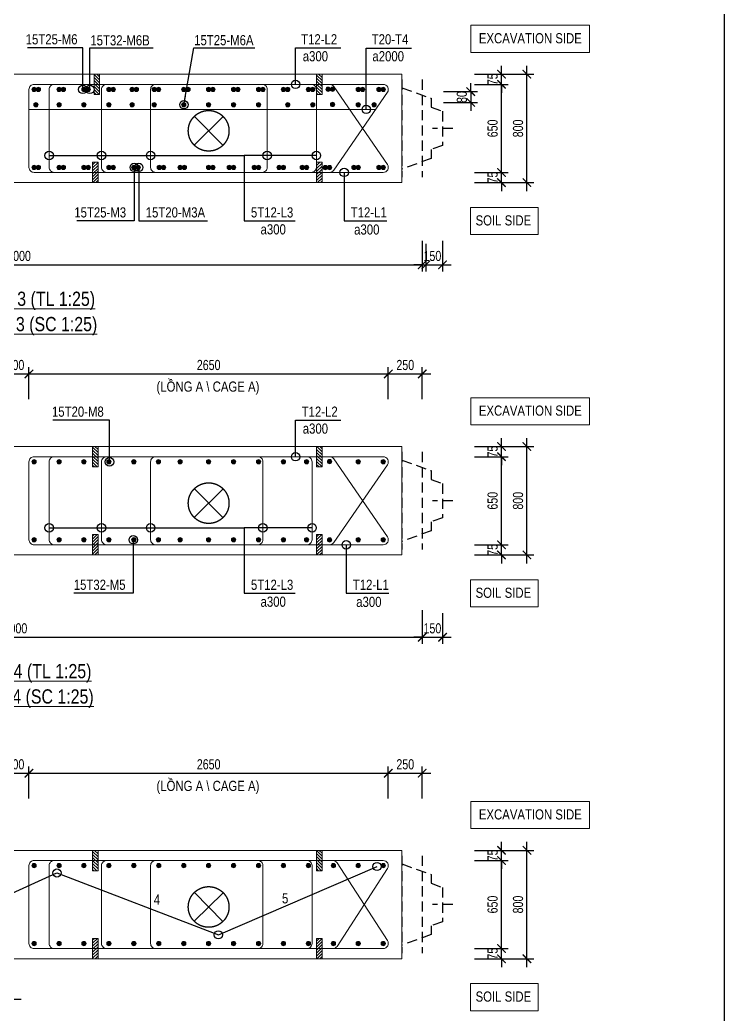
# Model space of a CAD drawing. Header units: millimetres. Extents: x 2746337 to 7547699, y -363432 to 15720.
# Drawn here: x 2819082 to 2839854, y -51206 to -21828 of the extents above; entities that cross this region are included whole.
import ezdxf
from ezdxf.enums import TextEntityAlignment as Align

# ---------------------------------------------------------------- set-up
doc = ezdxf.new("R2010")
doc.units = ezdxf.units.MM
doc.header["$LTSCALE"] = 1200
doc.header["$PDMODE"] = 3
doc.linetypes.add('CENTER', pattern=[2, 1.25, -0.25, 0.25, -0.25])
doc.linetypes.add('HIDDEN', pattern=[0.375, 0.25, -0.125])
for name, color, linetype, lineweight in [('5', 5, 'Continuous', 13), ('BOUND', 3, 'Continuous', 20), ('CWS', 8, 'HIDDEN', 9), ('ENOTE', 2, 'Continuous', 15), ('GRID', 74, 'CENTER', 15), ('K-THUOC', 1, 'Continuous', 18), ('LEADER', 8, 'Continuous', 9), ('MCT', 6, 'Continuous', 20), ('PIPE60', 1, 'Continuous', 25), ('TEXTEN', 3, 'Continuous', 13), ('TEXTMA', 2, 'Continuous', 13), ('TEXTVN', 2, 'Continuous', 20), ('TIE', 4, 'Continuous', 13)]:
    doc.layers.add(name, color=color, linetype=linetype, lineweight=lineweight)
for name, color, linetype in [('CDC.04.HIDDEN', 8, 'HIDDEN'), ('MCSA', 5, 'HIDDEN'), ('MIE', 5, 'HIDDEN')]:
    doc.layers.add(name, color=color, linetype=linetype)
doc.styles.add('DB_Arial', font='arial.ttf', dxfattribs={"width": 0.8})
doc.styles.add('SMTEXT', font='arial.ttf', dxfattribs={"width": 0.75})
doc.dimstyles.new('BSV25', dxfattribs={"dimtxt": 300, "dimasz": 250, "dimexe": 200, "dimexo": 0, "dimgap": 108, "dimtad": 1, "dimdec": 0, "dimlfac": 0.25, "dimdsep": 46, "dimtxsty": 'SMTEXT', "dimblk": 'ARCHTICK', "dimcen": 100, "dimdle": 250, "dimclrd": 256, "dimclre": 256, "dimclrt": 2, "dimadec": 0, "dimazin": 0, "dimtfac": 1, "dimtdec": 0, "dimtix": 1, "dimtmove": 2, "dimatfit": 3, "dimfxl": 800, "dimfxlon": 1, "dimtolj": 1, "dimtzin": 0, "dimarcsym": 0})

# ---------------------------------------------------------------- blocks, each defined once
blk = doc.blocks.new('_ArchTick')
at = {"color": 0, "linetype": 'ByBlock', "const_width": 0.15}
blk.add_lwpolyline([(-0.5, -0.5), (0.5, 0.5)], dxfattribs=at)
blk = doc.blocks.new('mct1')
at = {"lineweight": 9}
h = blk.add_hatch(color=256, dxfattribs=at)
h.dxf.hatch_style = 1
h.paths.add_polyline_path([(-16, 0, 1), (16, 0, 1)])
blk.add_circle((0, 0), 16, dxfattribs=at)
blk = doc.blocks.new('cws800')
at = {"layer": 'CDC.04.HIDDEN'}
for p, q in [((-600, 1440), (-600, -1440)), ((0, 1440), (0, -1440))]:
    blk.add_line(p, q, dxfattribs=at)
for points in [[(0, 1200), (-860, 888), (-860, 627), (-1200, 507), (-1200, -507), (-860, -627), (-860, -888), (0, -1200)], [(-1500, 0), (-900, 0)]]:
    blk.add_lwpolyline(points, dxfattribs=at)
blk = doc.blocks.new('*D199')
at = {"layer": 'Defpoints', "color": 0, "transparency": 16777216}
for p in [(2832749, -34422), (2834038, -34422), (2832749, -37622)]:
    blk.add_point(p, dxfattribs=at)
at = {"layer": 'K-THUOC', "lineweight": -2, "transparency": 16777216}
for p, q in [((2834038, -37872), (2834038, -34172)), ((2833238, -34422), (2834238, -34422)), ((2833238, -37622), (2834238, -37622))]:
    blk.add_line(p, q, dxfattribs=at)
at = {"layer": 'K-THUOC', "lineweight": -2, "transparency": 16777216, "xscale": 250, "yscale": 250, "zscale": 250}
for p, rotation in [((2834038, -34422), 90), ((2834038, -37622), 270)]:
    blk.add_blockref('_ArchTick', p, dxfattribs=dict(at, rotation=rotation))
at = {"layer": 'K-THUOC', "color": 2, "transparency": 16777216, "insert": (2833777, -36022), "char_height": 300, "attachment_point": 5, "rotation": 90, "style": 'SMTEXT'}
blk.add_mtext('\\A1;800', dxfattribs=at)
blk = doc.blocks.new('*D200')
at = {"layer": 'Defpoints', "color": 0, "transparency": 16777216}
for p in [(2832749, -37322), (2833288, -37322), (2832391, -37622)]:
    blk.add_point(p, dxfattribs=at)
at = {"layer": 'K-THUOC', "lineweight": -2, "transparency": 16777216}
for p, q in [((2833288, -37322), (2833288, -37072)), ((2832749, -37322), (2833488, -37322)), ((2833288, -37622), (2833288, -37322)), ((2832488, -37622), (2833488, -37622)), ((2833288, -37622), (2833288, -37872))]:
    blk.add_line(p, q, dxfattribs=at)
at = {"layer": 'K-THUOC', "lineweight": -2, "transparency": 16777216, "xscale": 250, "yscale": 250, "zscale": 250}
for p, rotation in [((2833288, -37322), 270), ((2833288, -37622), 90)]:
    blk.add_blockref('_ArchTick', p, dxfattribs=dict(at, rotation=rotation))
at = {"layer": 'K-THUOC', "color": 2, "transparency": 16777216, "insert": (2833027, -37472), "char_height": 300, "attachment_point": 5, "rotation": 90, "style": 'SMTEXT'}
blk.add_mtext('\\A1;75', dxfattribs=at)
blk = doc.blocks.new('*D201')
at = {"layer": 'Defpoints', "color": 0, "transparency": 16777216}
for p in [(2832391, -34722), (2833288, -34722), (2832391, -37322)]:
    blk.add_point(p, dxfattribs=at)
at = {"layer": 'K-THUOC', "lineweight": -2, "transparency": 16777216}
for p, q in [((2833288, -37572), (2833288, -34472)), ((2832488, -34722), (2833488, -34722)), ((2832488, -37322), (2833488, -37322))]:
    blk.add_line(p, q, dxfattribs=at)
at = {"layer": 'K-THUOC', "lineweight": -2, "transparency": 16777216, "xscale": 250, "yscale": 250, "zscale": 250}
for p, rotation in [((2833288, -34722), 90), ((2833288, -37322), 270)]:
    blk.add_blockref('_ArchTick', p, dxfattribs=dict(at, rotation=rotation))
at = {"layer": 'K-THUOC', "color": 2, "transparency": 16777216, "insert": (2833027, -36022), "char_height": 300, "attachment_point": 5, "rotation": 90, "style": 'SMTEXT'}
blk.add_mtext('\\A1;650', dxfattribs=at)
blk = doc.blocks.new('*D202')
at = {"layer": 'Defpoints', "color": 0, "transparency": 16777216}
for p in [(2832391, -34422), (2833288, -34422), (2832391, -34722)]:
    blk.add_point(p, dxfattribs=at)
at = {"layer": 'K-THUOC', "lineweight": -2, "transparency": 16777216}
for p, q in [((2833288, -34422), (2833288, -34172)), ((2832488, -34422), (2833488, -34422)), ((2833288, -34722), (2833288, -34422)), ((2832488, -34722), (2833488, -34722)), ((2833288, -34722), (2833288, -34972))]:
    blk.add_line(p, q, dxfattribs=at)
at = {"layer": 'K-THUOC', "lineweight": -2, "transparency": 16777216, "xscale": 250, "yscale": 250, "zscale": 250}
for p, rotation in [((2833288, -34422), 270), ((2833288, -34722), 90)]:
    blk.add_blockref('_ArchTick', p, dxfattribs=dict(at, rotation=rotation))
at = {"layer": 'K-THUOC', "color": 2, "transparency": 16777216, "insert": (2833027, -34572), "char_height": 300, "attachment_point": 5, "rotation": 90, "style": 'SMTEXT'}
blk.add_mtext('\\A1;75', dxfattribs=at)
blk = doc.blocks.new('*D203')
at = {"layer": 'Defpoints', "color": 0, "transparency": 16777216}
for p in [(2832749, -23431), (2834038, -23431), (2832749, -26631)]:
    blk.add_point(p, dxfattribs=at)
at = {"layer": 'K-THUOC', "lineweight": -2, "transparency": 16777216}
for p, q in [((2834038, -26881), (2834038, -23181)), ((2833238, -23431), (2834238, -23431)), ((2833238, -26631), (2834238, -26631))]:
    blk.add_line(p, q, dxfattribs=at)
at = {"layer": 'K-THUOC', "lineweight": -2, "transparency": 16777216, "xscale": 250, "yscale": 250, "zscale": 250}
for p, rotation in [((2834038, -23431), 90), ((2834038, -26631), 270)]:
    blk.add_blockref('_ArchTick', p, dxfattribs=dict(at, rotation=rotation))
at = {"layer": 'K-THUOC', "color": 2, "transparency": 16777216, "insert": (2833777, -25031), "char_height": 300, "attachment_point": 5, "rotation": 90, "style": 'SMTEXT'}
blk.add_mtext('\\A1;800', dxfattribs=at)
blk = doc.blocks.new('*D204')
at = {"layer": 'Defpoints', "color": 0, "transparency": 16777216}
for p in [(2832749, -26331), (2833288, -26331), (2832391, -26631)]:
    blk.add_point(p, dxfattribs=at)
at = {"layer": 'K-THUOC', "lineweight": -2, "transparency": 16777216}
for p, q in [((2833288, -26331), (2833288, -26081)), ((2832749, -26331), (2833488, -26331)), ((2833288, -26631), (2833288, -26331)), ((2832488, -26631), (2833488, -26631)), ((2833288, -26631), (2833288, -26881))]:
    blk.add_line(p, q, dxfattribs=at)
at = {"layer": 'K-THUOC', "lineweight": -2, "transparency": 16777216, "xscale": 250, "yscale": 250, "zscale": 250}
for p, rotation in [((2833288, -26331), 270), ((2833288, -26631), 90)]:
    blk.add_blockref('_ArchTick', p, dxfattribs=dict(at, rotation=rotation))
at = {"layer": 'K-THUOC', "color": 2, "transparency": 16777216, "insert": (2833027, -26481), "char_height": 300, "attachment_point": 5, "rotation": 90, "style": 'SMTEXT'}
blk.add_mtext('\\A1;75', dxfattribs=at)
blk = doc.blocks.new('*D205')
at = {"layer": 'Defpoints', "color": 0, "transparency": 16777216}
for p in [(2832391, -23731), (2833288, -23731), (2832391, -26331)]:
    blk.add_point(p, dxfattribs=at)
at = {"layer": 'K-THUOC', "lineweight": -2, "transparency": 16777216}
for p, q in [((2833288, -26581), (2833288, -23481)), ((2832488, -23731), (2833488, -23731)), ((2832488, -26331), (2833488, -26331))]:
    blk.add_line(p, q, dxfattribs=at)
at = {"layer": 'K-THUOC', "lineweight": -2, "transparency": 16777216, "xscale": 250, "yscale": 250, "zscale": 250}
for p, rotation in [((2833288, -23731), 90), ((2833288, -26331), 270)]:
    blk.add_blockref('_ArchTick', p, dxfattribs=dict(at, rotation=rotation))
at = {"layer": 'K-THUOC', "color": 2, "transparency": 16777216, "insert": (2833027, -25031), "char_height": 300, "attachment_point": 5, "rotation": 90, "style": 'SMTEXT'}
blk.add_mtext('\\A1;650', dxfattribs=at)
blk = doc.blocks.new('*D206')
at = {"layer": 'Defpoints', "color": 0, "transparency": 16777216}
for p in [(2832391, -23431), (2833288, -23431), (2832391, -23731)]:
    blk.add_point(p, dxfattribs=at)
at = {"layer": 'K-THUOC', "lineweight": -2, "transparency": 16777216}
for p, q in [((2833288, -23431), (2833288, -23181)), ((2832488, -23431), (2833488, -23431)), ((2833288, -23731), (2833288, -23431)), ((2832488, -23731), (2833488, -23731)), ((2833288, -23731), (2833288, -23981))]:
    blk.add_line(p, q, dxfattribs=at)
at = {"layer": 'K-THUOC', "lineweight": -2, "transparency": 16777216, "xscale": 250, "yscale": 250, "zscale": 250}
for p, rotation in [((2833288, -23431), 270), ((2833288, -23731), 90)]:
    blk.add_blockref('_ArchTick', p, dxfattribs=dict(at, rotation=rotation))
at = {"layer": 'K-THUOC', "color": 2, "transparency": 16777216, "insert": (2833027, -23581), "char_height": 300, "attachment_point": 5, "rotation": 90, "style": 'SMTEXT'}
blk.add_mtext('\\A1;75', dxfattribs=at)
blk = doc.blocks.new('*D214')
at = {"layer": 'Defpoints', "color": 0, "transparency": 16777216}
for p in [(2819350, -32278), (2818550, -33028), (2819350, -33028)]:
    blk.add_point(p, dxfattribs=at)
at = {"layer": 'K-THUOC', "lineweight": -2, "transparency": 16777216}
for p, q in [((2818300, -32278), (2819600, -32278)), ((2818550, -33028), (2818550, -32078)), ((2819350, -33028), (2819350, -32078))]:
    blk.add_line(p, q, dxfattribs=at)
at = {"layer": 'K-THUOC', "lineweight": -2, "transparency": 16777216, "xscale": 250, "yscale": 250, "zscale": 250, "rotation": 180}
blk.add_blockref('_ArchTick', (2818550, -32278), dxfattribs=at)
at = {"layer": 'K-THUOC', "lineweight": -2, "transparency": 16777216, "xscale": 250, "yscale": 250, "zscale": 250}
blk.add_blockref('_ArchTick', (2819350, -32278), dxfattribs=at)
at = {"layer": 'K-THUOC', "color": 2, "transparency": 16777216, "insert": (2818950, -32017), "char_height": 300, "attachment_point": 5, "style": 'SMTEXT'}
blk.add_mtext('\\A1;200', dxfattribs=at)
blk = doc.blocks.new('*D215')
at = {"layer": 'Defpoints', "color": 0, "transparency": 16777216}
for p in [(2829950, -32278), (2819350, -33028), (2829950, -33028)]:
    blk.add_point(p, dxfattribs=at)
at = {"layer": 'K-THUOC', "lineweight": -2, "transparency": 16777216}
for p, q in [((2819100, -32278), (2830200, -32278)), ((2819350, -33028), (2819350, -32078)), ((2829950, -33028), (2829950, -32078))]:
    blk.add_line(p, q, dxfattribs=at)
at = {"layer": 'K-THUOC', "lineweight": -2, "transparency": 16777216, "xscale": 250, "yscale": 250, "zscale": 250, "rotation": 180}
blk.add_blockref('_ArchTick', (2819350, -32278), dxfattribs=at)
at = {"layer": 'K-THUOC', "lineweight": -2, "transparency": 16777216, "xscale": 250, "yscale": 250, "zscale": 250}
blk.add_blockref('_ArchTick', (2829950, -32278), dxfattribs=at)
at = {"layer": 'K-THUOC', "color": 2, "transparency": 16777216, "insert": (2824650, -32017), "char_height": 300, "attachment_point": 5, "style": 'SMTEXT'}
blk.add_mtext('\\A1;2650', dxfattribs=at)
blk = doc.blocks.new('*D216')
at = {"layer": 'Defpoints', "color": 0, "transparency": 16777216}
for p in [(2830950, -32278), (2829950, -33028), (2830950, -33028)]:
    blk.add_point(p, dxfattribs=at)
at = {"layer": 'K-THUOC', "lineweight": -2, "transparency": 16777216}
for p, q in [((2829700, -32278), (2831200, -32278)), ((2829950, -33028), (2829950, -32078)), ((2830950, -33028), (2830950, -32078))]:
    blk.add_line(p, q, dxfattribs=at)
at = {"layer": 'K-THUOC', "lineweight": -2, "transparency": 16777216, "xscale": 250, "yscale": 250, "zscale": 250, "rotation": 180}
blk.add_blockref('_ArchTick', (2829950, -32278), dxfattribs=at)
at = {"layer": 'K-THUOC', "lineweight": -2, "transparency": 16777216, "xscale": 250, "yscale": 250, "zscale": 250}
blk.add_blockref('_ArchTick', (2830950, -32278), dxfattribs=at)
at = {"layer": 'K-THUOC', "color": 2, "transparency": 16777216, "insert": (2830450, -32017), "char_height": 300, "attachment_point": 5, "style": 'SMTEXT'}
blk.add_mtext('\\A1;250', dxfattribs=at)
blk = doc.blocks.new('*D229')
at = {"layer": 'Defpoints', "color": 0, "transparency": 16777216}
for p in [(2806950, -39048), (2830950, -39048), (2830950, -40051)]:
    blk.add_point(p, dxfattribs=at)
at = {"layer": 'K-THUOC', "lineweight": -2, "transparency": 16777216}
for p, q in [((2806950, -39251), (2806950, -40251)), ((2830950, -39251), (2830950, -40251)), ((2806700, -40051), (2831200, -40051))]:
    blk.add_line(p, q, dxfattribs=at)
at = {"layer": 'K-THUOC', "lineweight": -2, "transparency": 16777216, "xscale": 250, "yscale": 250, "zscale": 250, "rotation": 180}
blk.add_blockref('_ArchTick', (2806950, -40051), dxfattribs=at)
at = {"layer": 'K-THUOC', "lineweight": -2, "transparency": 16777216, "xscale": 250, "yscale": 250, "zscale": 250}
blk.add_blockref('_ArchTick', (2830950, -40051), dxfattribs=at)
at = {"layer": 'K-THUOC', "color": 2, "transparency": 16777216, "insert": (2818950, -39790), "char_height": 300, "attachment_point": 5, "style": 'SMTEXT'}
blk.add_mtext('\\A1;6000', dxfattribs=at)
blk = doc.blocks.new('*D230')
at = {"layer": 'Defpoints', "color": 0, "transparency": 16777216}
for p in [(2807056, -28442), (2831056, -28442), (2831056, -29059)]:
    blk.add_point(p, dxfattribs=at)
at = {"layer": 'K-THUOC', "lineweight": -2, "transparency": 16777216}
for p, q in [((2807056, -28442), (2807056, -29259)), ((2831056, -28442), (2831056, -29259)), ((2806806, -29059), (2831306, -29059))]:
    blk.add_line(p, q, dxfattribs=at)
at = {"layer": 'K-THUOC', "lineweight": -2, "transparency": 16777216, "xscale": 250, "yscale": 250, "zscale": 250, "rotation": 180}
blk.add_blockref('_ArchTick', (2807056, -29059), dxfattribs=at)
at = {"layer": 'K-THUOC', "lineweight": -2, "transparency": 16777216, "xscale": 250, "yscale": 250, "zscale": 250}
blk.add_blockref('_ArchTick', (2831056, -29059), dxfattribs=at)
at = {"layer": 'K-THUOC', "color": 2, "transparency": 16777216, "insert": (2819056, -28798), "char_height": 300, "attachment_point": 5, "style": 'SMTEXT'}
blk.add_mtext('\\A1;6000', dxfattribs=at)
blk = doc.blocks.new('*D198')
at = {"layer": 'Defpoints', "color": 0, "transparency": 16777216}
for p in [(2831428, -23945), (2831428, -24265), (2832380, -24265)]:
    blk.add_point(p, dxfattribs=at)
at = {"layer": 'K-THUOC', "lineweight": -2, "transparency": 16777216}
for p, q in [((2832380, -23945), (2832380, -23695)), ((2831580, -23945), (2832580, -23945)), ((2832380, -23945), (2832380, -24265)), ((2831580, -24265), (2832580, -24265)), ((2832380, -24265), (2832380, -24515))]:
    blk.add_line(p, q, dxfattribs=at)
at = {"layer": 'K-THUOC', "lineweight": -2, "transparency": 16777216, "xscale": 250, "yscale": 250, "zscale": 250}
for p, rotation in [((2832380, -23945), 270), ((2832380, -24265), 90)]:
    blk.add_blockref('_ArchTick', p, dxfattribs=dict(at, rotation=rotation))
at = {"layer": 'K-THUOC', "color": 2, "transparency": 16777216, "insert": (2832119, -24105), "char_height": 300, "attachment_point": 5, "rotation": 90, "style": 'SMTEXT'}
blk.add_mtext('\\A1;80', dxfattribs=at)
blk = doc.blocks.new('sp')
at = {"layer": '5', "lineweight": 20}
h = blk.add_hatch(dxfattribs=at)
h.set_pattern_fill('ANSI31', color=256, scale=500)
h.set_pattern_definition([(45, (0, 0), (-44.194, 44.194), [])])
h.paths.add_polyline_path([(80, 300), (-80, 300), (-80, -300), (80, -300)])
blk.add_lwpolyline([(-80, -300), (80, -300), (80, 300), (-80, 300)], close=True, dxfattribs=at)
blk = doc.blocks.new('tremie')
at = {"layer": 'MIE', "color": 74, "ltscale": 1000}
for p, q in [((424, -424), (-424, 424)), ((424, 424), (-424, -424))]:
    blk.add_line(p, q, dxfattribs=at)
at = {"layer": 'MIE', "ltscale": 500}
blk.add_circle((0, 0), 600, dxfattribs=at)
blk = doc.blocks.new('*D245')
at = {"layer": 'Defpoints', "color": 0, "transparency": 16777216}
for p in [(2830950, -28350), (2831550, -28350), (2831550, -29059)]:
    blk.add_point(p, dxfattribs=at)
at = {"layer": 'K-THUOC', "lineweight": -2, "transparency": 16777216}
for p, q in [((2830950, -28350), (2830950, -29259)), ((2831550, -28350), (2831550, -29259)), ((2830950, -29059), (2830700, -29059)), ((2830950, -29059), (2831550, -29059)), ((2831550, -29059), (2831800, -29059))]:
    blk.add_line(p, q, dxfattribs=at)
at = {"layer": 'K-THUOC', "lineweight": -2, "transparency": 16777216, "xscale": 250, "yscale": 250, "zscale": 250}
blk.add_blockref('_ArchTick', (2830950, -29059), dxfattribs=at)
at = {"layer": 'K-THUOC', "lineweight": -2, "transparency": 16777216, "xscale": 250, "yscale": 250, "zscale": 250, "rotation": 180}
blk.add_blockref('_ArchTick', (2831550, -29059), dxfattribs=at)
at = {"layer": 'K-THUOC', "color": 2, "transparency": 16777216, "insert": (2831250, -28798), "char_height": 300, "attachment_point": 5, "style": 'SMTEXT'}
blk.add_mtext('\\A1;150', dxfattribs=at)
blk = doc.blocks.new('*D246')
at = {"layer": 'Defpoints', "color": 0, "transparency": 16777216}
for p in [(2830950, -39342), (2831550, -39342), (2831550, -40051)]:
    blk.add_point(p, dxfattribs=at)
at = {"layer": 'K-THUOC', "lineweight": -2, "transparency": 16777216}
for p, q in [((2830950, -39342), (2830950, -40251)), ((2831550, -39342), (2831550, -40251)), ((2830950, -40051), (2830700, -40051)), ((2830950, -40051), (2831550, -40051)), ((2831550, -40051), (2831800, -40051))]:
    blk.add_line(p, q, dxfattribs=at)
at = {"layer": 'K-THUOC', "lineweight": -2, "transparency": 16777216, "xscale": 250, "yscale": 250, "zscale": 250}
blk.add_blockref('_ArchTick', (2830950, -40051), dxfattribs=at)
at = {"layer": 'K-THUOC', "lineweight": -2, "transparency": 16777216, "xscale": 250, "yscale": 250, "zscale": 250, "rotation": 180}
blk.add_blockref('_ArchTick', (2831550, -40051), dxfattribs=at)
at = {"layer": 'K-THUOC', "color": 2, "transparency": 16777216, "insert": (2831250, -39790), "char_height": 300, "attachment_point": 5, "style": 'SMTEXT'}
blk.add_mtext('\\A1;150', dxfattribs=at)
blk = doc.blocks.new('*D1075')
at = {"layer": 'Defpoints', "color": 0, "transparency": 16777216}
for p in [(2832749, -46342), (2834038, -46342), (2832749, -49542)]:
    blk.add_point(p, dxfattribs=at)
at = {"layer": 'K-THUOC', "lineweight": -2, "transparency": 16777216}
for p, q in [((2834038, -49792), (2834038, -46092)), ((2833238, -46342), (2834238, -46342)), ((2833238, -49542), (2834238, -49542))]:
    blk.add_line(p, q, dxfattribs=at)
at = {"layer": 'K-THUOC', "lineweight": -2, "transparency": 16777216, "xscale": 250, "yscale": 250, "zscale": 250}
for p, rotation in [((2834038, -46342), 90), ((2834038, -49542), 270)]:
    blk.add_blockref('_ArchTick', p, dxfattribs=dict(at, rotation=rotation))
at = {"layer": 'K-THUOC', "color": 2, "transparency": 16777216, "insert": (2833777, -47942), "char_height": 300, "attachment_point": 5, "rotation": 90, "style": 'SMTEXT'}
blk.add_mtext('\\A1;800', dxfattribs=at)
blk = doc.blocks.new('*D1076')
at = {"layer": 'Defpoints', "color": 0, "transparency": 16777216}
for p in [(2832749, -49242), (2833288, -49242), (2832391, -49542)]:
    blk.add_point(p, dxfattribs=at)
at = {"layer": 'K-THUOC', "lineweight": -2, "transparency": 16777216}
for p, q in [((2833288, -49242), (2833288, -48992)), ((2832749, -49242), (2833488, -49242)), ((2833288, -49542), (2833288, -49242)), ((2832488, -49542), (2833488, -49542)), ((2833288, -49542), (2833288, -49792))]:
    blk.add_line(p, q, dxfattribs=at)
at = {"layer": 'K-THUOC', "lineweight": -2, "transparency": 16777216, "xscale": 250, "yscale": 250, "zscale": 250}
for p, rotation in [((2833288, -49242), 270), ((2833288, -49542), 90)]:
    blk.add_blockref('_ArchTick', p, dxfattribs=dict(at, rotation=rotation))
at = {"layer": 'K-THUOC', "color": 2, "transparency": 16777216, "insert": (2833027, -49392), "char_height": 300, "attachment_point": 5, "rotation": 90, "style": 'SMTEXT'}
blk.add_mtext('\\A1;75', dxfattribs=at)
blk = doc.blocks.new('*D1077')
at = {"layer": 'Defpoints', "color": 0, "transparency": 16777216}
for p in [(2832391, -46642), (2833288, -46642), (2832391, -49242)]:
    blk.add_point(p, dxfattribs=at)
at = {"layer": 'K-THUOC', "lineweight": -2, "transparency": 16777216}
for p, q in [((2833288, -49492), (2833288, -46392)), ((2832488, -46642), (2833488, -46642)), ((2832488, -49242), (2833488, -49242))]:
    blk.add_line(p, q, dxfattribs=at)
at = {"layer": 'K-THUOC', "lineweight": -2, "transparency": 16777216, "xscale": 250, "yscale": 250, "zscale": 250}
for p, rotation in [((2833288, -46642), 90), ((2833288, -49242), 270)]:
    blk.add_blockref('_ArchTick', p, dxfattribs=dict(at, rotation=rotation))
at = {"layer": 'K-THUOC', "color": 2, "transparency": 16777216, "insert": (2833027, -47942), "char_height": 300, "attachment_point": 5, "rotation": 90, "style": 'SMTEXT'}
blk.add_mtext('\\A1;650', dxfattribs=at)
blk = doc.blocks.new('*D1078')
at = {"layer": 'Defpoints', "color": 0, "transparency": 16777216}
for p in [(2832391, -46342), (2833288, -46342), (2832391, -46642)]:
    blk.add_point(p, dxfattribs=at)
at = {"layer": 'K-THUOC', "lineweight": -2, "transparency": 16777216}
for p, q in [((2833288, -46342), (2833288, -46092)), ((2832488, -46342), (2833488, -46342)), ((2833288, -46642), (2833288, -46342)), ((2832488, -46642), (2833488, -46642)), ((2833288, -46642), (2833288, -46892))]:
    blk.add_line(p, q, dxfattribs=at)
at = {"layer": 'K-THUOC', "lineweight": -2, "transparency": 16777216, "xscale": 250, "yscale": 250, "zscale": 250}
for p, rotation in [((2833288, -46342), 270), ((2833288, -46642), 90)]:
    blk.add_blockref('_ArchTick', p, dxfattribs=dict(at, rotation=rotation))
at = {"layer": 'K-THUOC', "color": 2, "transparency": 16777216, "insert": (2833027, -46492), "char_height": 300, "attachment_point": 5, "rotation": 90, "style": 'SMTEXT'}
blk.add_mtext('\\A1;75', dxfattribs=at)
blk = doc.blocks.new('*D1082')
at = {"layer": 'Defpoints', "color": 0, "transparency": 16777216}
for p in [(2819350, -44065), (2818550, -44815), (2819350, -44815)]:
    blk.add_point(p, dxfattribs=at)
at = {"layer": 'K-THUOC', "lineweight": -2, "transparency": 16777216}
for p, q in [((2818300, -44065), (2819600, -44065)), ((2818550, -44815), (2818550, -43865)), ((2819350, -44815), (2819350, -43865))]:
    blk.add_line(p, q, dxfattribs=at)
at = {"layer": 'K-THUOC', "lineweight": -2, "transparency": 16777216, "xscale": 250, "yscale": 250, "zscale": 250, "rotation": 180}
blk.add_blockref('_ArchTick', (2818550, -44065), dxfattribs=at)
at = {"layer": 'K-THUOC', "lineweight": -2, "transparency": 16777216, "xscale": 250, "yscale": 250, "zscale": 250}
blk.add_blockref('_ArchTick', (2819350, -44065), dxfattribs=at)
at = {"layer": 'K-THUOC', "color": 2, "transparency": 16777216, "insert": (2818950, -43804), "char_height": 300, "attachment_point": 5, "style": 'SMTEXT'}
blk.add_mtext('\\A1;200', dxfattribs=at)
blk = doc.blocks.new('*D1083')
at = {"layer": 'Defpoints', "color": 0, "transparency": 16777216}
for p in [(2829950, -44065), (2819350, -44815), (2829950, -44815)]:
    blk.add_point(p, dxfattribs=at)
at = {"layer": 'K-THUOC', "lineweight": -2, "transparency": 16777216}
for p, q in [((2819100, -44065), (2830200, -44065)), ((2819350, -44815), (2819350, -43865)), ((2829950, -44815), (2829950, -43865))]:
    blk.add_line(p, q, dxfattribs=at)
at = {"layer": 'K-THUOC', "lineweight": -2, "transparency": 16777216, "xscale": 250, "yscale": 250, "zscale": 250, "rotation": 180}
blk.add_blockref('_ArchTick', (2819350, -44065), dxfattribs=at)
at = {"layer": 'K-THUOC', "lineweight": -2, "transparency": 16777216, "xscale": 250, "yscale": 250, "zscale": 250}
blk.add_blockref('_ArchTick', (2829950, -44065), dxfattribs=at)
at = {"layer": 'K-THUOC', "color": 2, "transparency": 16777216, "insert": (2824650, -43804), "char_height": 300, "attachment_point": 5, "style": 'SMTEXT'}
blk.add_mtext('\\A1;2650', dxfattribs=at)
blk = doc.blocks.new('*D1084')
at = {"layer": 'Defpoints', "color": 0, "transparency": 16777216}
for p in [(2830950, -44065), (2829950, -44815), (2830950, -44815)]:
    blk.add_point(p, dxfattribs=at)
at = {"layer": 'K-THUOC', "lineweight": -2, "transparency": 16777216}
for p, q in [((2829700, -44065), (2831200, -44065)), ((2829950, -44815), (2829950, -43865)), ((2830950, -44815), (2830950, -43865))]:
    blk.add_line(p, q, dxfattribs=at)
at = {"layer": 'K-THUOC', "lineweight": -2, "transparency": 16777216, "xscale": 250, "yscale": 250, "zscale": 250, "rotation": 180}
blk.add_blockref('_ArchTick', (2829950, -44065), dxfattribs=at)
at = {"layer": 'K-THUOC', "lineweight": -2, "transparency": 16777216, "xscale": 250, "yscale": 250, "zscale": 250}
blk.add_blockref('_ArchTick', (2830950, -44065), dxfattribs=at)
at = {"layer": 'K-THUOC', "color": 2, "transparency": 16777216, "insert": (2830450, -43804), "char_height": 300, "attachment_point": 5, "style": 'SMTEXT'}
blk.add_mtext('\\A1;250', dxfattribs=at)

msp = doc.modelspace()

# ---------------------------------------------------------------- linework, layer by layer
msp.add_lwpolyline([(2746337, 9038.3), (2839854.3, 9038.3), (2839854.3, -68114), (2746337, -68114)], close=True)
at = {"layer": 'BOUND'}
for points in [[(2806349.7, -26630.7), (2830349.7, -26630.7), (2830349.7, -23430.7), (2806349.7, -23430.7)], [(2806349.7, -37622.4), (2830349.7, -37622.4), (2830349.7, -34422.4), (2806349.7, -34422.4)], [(2806349.7, -49542.3), (2830349.7, -49542.3), (2830349.7, -46342.3), (2806349.7, -46342.3)]]:
    msp.add_lwpolyline(points, close=True, dxfattribs=at)
at = {"layer": 'ENOTE'}
for points in [[(2832381.7, -21988.2), (2835881.7, -21988.2), (2835881.7, -22788.2), (2832381.7, -22788.2)], [(2832371.1, -27364.7), (2834371.1, -27364.7), (2834371.1, -28164.7), (2832371.1, -28164.7)], [(2832381.7, -32979.8), (2835881.7, -32979.8), (2835881.7, -33779.8), (2832381.7, -33779.8)], [(2832371.1, -38356.4), (2834371.1, -38356.4), (2834371.1, -39156.4), (2832371.1, -39156.4)], [(2832381.7, -44899.7), (2835881.7, -44899.7), (2835881.7, -45699.7), (2832381.7, -45699.7)], [(2832371.1, -50276.3), (2834371.1, -50276.3), (2834371.1, -51076.3), (2832371.1, -51076.3)]]:
    msp.add_lwpolyline(points, close=True, dxfattribs=at)
at = {"layer": 'MCSA', "color": 5, "ltscale": 1000}
for points in [[(2820174.4, -47009.4), (2824935.3, -48837.2), (2829617, -46818.1)], [(2808445.8, -49076.3), (2811836, -47041.1), (2816041, -48864.3), (2820174.4, -47009.4)]]:
    msp.add_lwpolyline(points, dxfattribs=at)
at = {"layer": 'PIPE60'}
for centre in [(2829617, -46818.1), (2820174.4, -47009.4), (2824935.3, -48837.2)]:
    msp.add_circle(centre, 120, dxfattribs=at)
at = {"layer": 'TIE'}
msp.add_line((2819349.7, -24468.8), (2829576.7, -24468.8), dxfattribs=at)
for points in [[(2828215.1, -26330.7, 0.2467092), (2828338.6, -26265.8), (2829923.2, -23965.8, 0.6042234), (2829799.7, -23730.7), (2819499.7, -23730.7, 0.4142136), (2819349.7, -23880.7), (2819349.7, -26180.7, 0.4142136), (2819499.7, -26330.7), (2829799.7, -26330.7, 0.6042234), (2829923.2, -26095.6), (2828338.6, -23795.6, 0.2467092), (2828215.1, -23730.7)], [(2820544.4, -26330.7), (2820094.4, -26330.7, -0.4142136), (2819944.4, -26180.7), (2819944.4, -23880.7, -0.4142136), (2820094.4, -23730.7), (2820544.4, -23730.7)], [(2822090.5, -26330.7), (2821640.5, -26330.7, -0.4142136), (2821490.5, -26180.7), (2821490.5, -23880.7, -0.4142136), (2821640.5, -23730.7), (2822090.5, -23730.7)], [(2823537.3, -26330.7), (2823087.3, -26330.7, -0.4142136), (2822937.3, -26180.7), (2822937.3, -23880.7, -0.4142136), (2823087.3, -23730.7), (2823537.3, -23730.7)], [(2826227.3, -26330.7, 0.4142136), (2826377.3, -26180.7), (2826377.3, -23880.7, 0.4142136), (2826227.3, -23730.7)], [(2827676.4, -26330.7, 0.4142136), (2827826.4, -26180.7), (2827826.4, -23880.7, 0.4142136), (2827676.4, -23730.7)], [(2828215.1, -37322.4, 0.2467092), (2828338.6, -37257.5), (2829923.2, -34957.5, 0.6042234), (2829799.7, -34722.4), (2819499.7, -34722.4, 0.4142136), (2819349.7, -34872.4), (2819349.7, -37172.4, 0.4142136), (2819499.7, -37322.4), (2829799.7, -37322.4, 0.6042234), (2829923.2, -37087.3), (2828338.6, -34787.3, 0.2467092), (2828215.1, -34722.4)], [(2820544.4, -37322.4), (2820094.4, -37322.4, -0.4142136), (2819944.4, -37172.4), (2819944.4, -34872.4, -0.4142136), (2820094.4, -34722.4), (2820544.4, -34722.4)], [(2822090.5, -37322.4), (2821640.5, -37322.4, -0.4142136), (2821490.5, -37172.4), (2821490.5, -34872.4, -0.4142136), (2821640.5, -34722.4), (2822090.5, -34722.4)], [(2823537.3, -37322.4), (2823087.3, -37322.4, -0.4142136), (2822937.3, -37172.4), (2822937.3, -34872.4, -0.4142136), (2823087.3, -34722.4), (2823537.3, -34722.4)], [(2826099.9, -37322.4, 0.4142136), (2826249.9, -37172.4), (2826249.9, -34872.4, 0.4142136), (2826099.9, -34722.4)], [(2827549, -37322.4, 0.4142136), (2827699, -37172.4), (2827699, -34872.4, 0.4142136), (2827549, -34722.4)], [(2828315.1, -49242.3, 0.2467092), (2828438.6, -49177.4), (2829923.2, -46877.4, 0.6042234), (2829799.7, -46642.3), (2819499.7, -46642.3, 0.4142136), (2819349.7, -46792.3), (2819349.7, -49092.3, 0.4142136), (2819499.7, -49242.3), (2829799.7, -49242.3, 0.6042234), (2829923.2, -49007.2), (2828438.6, -46707.2, 0.2467092), (2828315.1, -46642.3)], [(2820544.4, -49242.3), (2820094.4, -49242.3, -0.4142136), (2819944.4, -49092.3), (2819944.4, -46792.3, -0.4142136), (2820094.4, -46642.3), (2820544.4, -46642.3)], [(2822090.5, -49242.3), (2821640.5, -49242.3, -0.4142136), (2821490.5, -49092.3), (2821490.5, -46792.3, -0.4142136), (2821640.5, -46642.3), (2822090.5, -46642.3)], [(2823537.3, -49242.3), (2823087.3, -49242.3, -0.4142136), (2822937.3, -49092.3), (2822937.3, -46792.3, -0.4142136), (2823087.3, -46642.3), (2823537.3, -46642.3)], [(2826099.9, -49242.3, 0.4142136), (2826249.9, -49092.3), (2826249.9, -46792.3, 0.4142136), (2826099.9, -46642.3)], [(2827549, -49242.3, 0.4142136), (2827699, -49092.3), (2827699, -46792.3, 0.4142136), (2827549, -46642.3)]]:
    msp.add_lwpolyline(points, format="xyb", dxfattribs=at)

# ---------------------------------------------------------------- block references
at = {"layer": 'CWS', "xscale": -1}
for p in [(2830349.7, -25030.7), (2830349.7, -36022.4), (2830349.7, -47942.3)]:
    msp.add_blockref('cws800', p, dxfattribs=at)
at = {"layer": 'ENOTE', "xscale": -1}
for p in [(2821354.3, -23730.7), (2827913.3, -23730.7), (2821306.3, -34722.4), (2827913.3, -34722.4), (2821306.3, -46642.3), (2827913.3, -46642.3)]:
    msp.add_blockref('sp', p, dxfattribs=at)
at = {"layer": 'ENOTE', "rotation": 180}
for p in [(2821306.3, -26330.7), (2827913.3, -26330.7), (2821306.3, -37322.4), (2827913.3, -37322.4), (2821306.3, -49242.3), (2827913.3, -49242.3)]:
    msp.add_blockref('sp', p, dxfattribs=at)
at = {"layer": 'GRID', "rotation": 269.6724061558663}
for p in [(2824649.7, -25101.6), (2824649.7, -36093.3), (2824649.7, -48013.2)]:
    msp.add_blockref('tremie', p, dxfattribs=at)
at = {"layer": 'MCT', "xscale": -4, "yscale": 4, "zscale": 4}
for p in [(2819499.7, -23880.7), (2819627.7, -23880.7), (2820235.4, -23880.7), (2820363.4, -23880.7), (2820971.1, -23880.7), (2821099.1, -23880.7), (2821706.9, -23880.7), (2821834.9, -23880.7), (2822391.4, -23880.7), (2822519.4, -23880.7), (2823046.8, -23880.7), (2823174.8, -23880.7), (2823914, -23880.7), (2824042, -23880.7), (2824649.7, -23880.7), (2824777.7, -23880.7), (2825385.4, -23880.7), (2825513.4, -23880.7), (2826121.1, -23880.7), (2826249.1, -23880.7), (2826856.9, -23880.7), (2826984.9, -23880.7), (2827592.6, -23880.7), (2827720.6, -23880.7), (2828172.4, -23874.7), (2828306, -23874.7), (2829064, -23880.7), (2829192, -23880.7), (2829671.7, -23880.7), (2829799.7, -23880.7), (2820235.4, -24330.7), (2820971.1, -24330.7), (2821706.9, -24330.7), (2822391.4, -24330.7), (2823046.8, -24330.7), (2823914, -24330.7), (2824649.7, -24330.7), (2825385.4, -24330.7), (2826121.1, -24330.7), (2826984.9, -24330.7), (2827720.6, -24330.7), (2828306, -24324.7), (2829064, -24330.7), (2829531.7, -24330.7), (2819499.7, -34872.4), (2820235.4, -34872.4), (2820971.1, -34872.4), (2821706.9, -34872.4), (2822442.6, -34872.4), (2823168.9, -34872.4), (2823805.9, -34872.4), (2824649.7, -34872.4), (2825385.4, -34872.4), (2826121.1, -34872.4), (2826856.9, -34872.4), (2827537.3, -34872.4), (2828215.5, -34866.4), (2829064, -34872.4), (2829799.7, -34872.4)]:
    msp.add_blockref('mct1', p, dxfattribs=at)
at = {"layer": 'MCT', "lineweight": 20, "xscale": 4, "yscale": 4, "zscale": 4}
msp.add_blockref('mct1', (2819553.3, -24330.7), dxfattribs=at)
at = {"layer": 'MCT', "xscale": 4, "yscale": 4, "zscale": 4, "rotation": 180}
for p in [(2819499.7, -26180.7), (2819627.7, -26180.7), (2820235.4, -26180.7), (2820363.4, -26180.7), (2820971.1, -26180.7), (2821099.1, -26180.7), (2821706.9, -26180.7), (2821834.9, -26180.7), (2822442.6, -26180.7), (2822570.6, -26180.7), (2823193.4, -26180.7), (2823321.4, -26180.7), (2823805.9, -26180.7), (2823933.9, -26180.7), (2824649.7, -26180.7), (2824777.7, -26180.7), (2825257.4, -26180.7), (2825385.4, -26180.7), (2825993.1, -26180.7), (2826121.1, -26180.7), (2826728.9, -26180.7), (2826856.9, -26180.7), (2827409.3, -26180.7), (2827537.3, -26180.7), (2828087.5, -26186.7), (2828215.5, -26186.7), (2828936, -26180.7), (2829064, -26180.7), (2829671.7, -26180.7), (2829799.7, -26180.7), (2819499.7, -37172.4), (2820235.4, -37172.4), (2820971.1, -37172.4), (2821706.9, -37172.4), (2822442.6, -37172.4), (2823168.9, -37172.4), (2823805.9, -37172.4), (2824649.7, -37172.4), (2825385.4, -37172.4), (2826121.1, -37172.4), (2826856.9, -37172.4), (2827537.3, -37172.4), (2828215.5, -37178.3), (2829064, -37172.4), (2829799.7, -37172.4), (2819499.7, -46792.3), (2820235.4, -46792.3), (2820971.1, -46792.3), (2821706.9, -46792.3), (2822442.6, -46792.3), (2823178.3, -46792.3), (2823914, -46792.3), (2824649.7, -46792.3), (2825385.4, -46792.3), (2826121.1, -46792.3), (2826856.9, -46792.3), (2827592.6, -46792.3), (2828328.3, -46792.3), (2829064, -46792.3), (2829799.7, -46792.3), (2819499.7, -49092.3), (2820235.4, -49092.3), (2820971.1, -49092.3), (2821706.9, -49092.3), (2822442.6, -49092.3), (2823178.3, -49092.3), (2823914, -49092.3), (2824649.7, -49092.3), (2825385.4, -49092.3), (2826121.1, -49092.3), (2826856.9, -49092.3), (2827592.6, -49092.3), (2828328.3, -49092.3), (2829064, -49092.3), (2829799.7, -49092.3)]:
    msp.add_blockref('mct1', p, dxfattribs=at)

# ---------------------------------------------------------------- texts
at = {"layer": 'TEXTEN', "style": 'DB_Arial', "width": 0.8}
for s, p in [('T12-L2', (2828440.5, -22550.7)), ('T20-T4', (2830539.9, -22550.7)), ('5T12-L3', (2827146.1, -27660.7)), ('T12-L1', (2829903.2, -27660.7)), ('a300', (2826927.2, -28160.7)), ('T12-L2', (2828455.8, -33542.4)), ('5T12-L3', (2827146.1, -38652.4)), ('T12-L1', (2829964.6, -38652.4)), ('a300', (2826927.2, -39152.4))]:
    msp.add_text(s, height=300, dxfattribs=at).set_placement(p, align=Align.RIGHT)
for s, p in [('a300', (2827425.3, -23050.7)), ('a2000', (2829480, -23050.7)), ('a300', (2828941.4, -28165.9)), ('a300', (2827425.3, -34042.4)), ('a300', (2829002.8, -39157.6))]:
    msp.add_text(s, height=300, dxfattribs=at).set_placement(p)
at = {"layer": 'TEXTMA', "style": 'DB_Arial', "width": 0.8}
for s, p in [('15T25-M6', (2819252.5, -22550.7)), ('15T32-M6B', (2821159.9, -22581.4)), ('15T25-M6A', (2824222.3, -22576)), ('15T25-M3', (2820686.6, -27660.7)), ('15T20-M3A', (2822793.4, -27660.7)), ('15T20-M8', (2820027.7, -33542.4)), ('15T32-M5', (2820670.4, -38652.4))]:
    msp.add_text(s, height=300, dxfattribs=at).set_placement(p)
at = {"layer": 'TEXTVN', "style": 'DB_Arial', "width": 0.8}
for p in [(2832620.9, -22519.8), (2832620.9, -33511.5), (2832620.9, -45431.4)]:
    msp.add_text('EXCAVATION SIDE', height=300, dxfattribs=at).set_placement(p)
for p in [(2834163.3, -27896.4), (2834163.3, -38888.1), (2834163.3, -50808)]:
    msp.add_text('SOIL SIDE', height=300, dxfattribs=at).set_placement(p, align=Align.RIGHT)
for s, p in [('%%UMẶT CẮT 3 (TL 1:25)', (2819056.1, -30059.4)), ('%%USECTION 3 (SC 1:25)', (2819056.1, -30859.4)), ('%%UMẶT CẮT 4 (TL 1:25)', (2818949.7, -41051.1)), ('%%USECTION 4 (SC 1:25)', (2818949.7, -41851.1))]:
    msp.add_text(s, height=420, rotation=360, dxfattribs=at).set_placement(p, align=Align.MIDDLE)
for p in [(2823110.2, -32802.4), (2823110.2, -44589.3)]:
    msp.add_text('(LỒNG A \\ CAGE A)', height=300, rotation=360, dxfattribs=at).set_placement(p)
for s, p in [('4', (2823124.9, -47944.8)), ('5', (2826907, -47908.9))]:
    msp.add_text(s, height=300, rotation=360, dxfattribs=at).set_placement(p, align=Align.CENTER)

# ---------------------------------------------------------------- dimensions: what is measured, and where the dimension line sits
at = {"layer": 'K-THUOC'}
for base, p1, p2, picture, middle in [((2833287.9, -23430.7), (2832391.1, -23730.7), (2832391.1, -23430.7), '*D206', (2833027.3, -23580.7)), ((2834037.9, -23430.7), (2832749.1, -26630.7), (2832749.1, -23430.7), '*D203', (2833776.7, -25030.7)), ((2833287.9, -23730.7), (2832391.1, -26330.7), (2832391.1, -23730.7), '*D205', (2833026.7, -25030.7)), ((2832380.3, -24264.7), (2831427.6, -23944.7), (2831427.6, -24264.7), '*D198', (2832119.1, -24104.7)), ((2833287.9, -26330.7), (2832391.1, -26630.7), (2832749.1, -26330.7), '*D204', (2833027.3, -26480.7)), ((2833287.9, -34422.4), (2832391.1, -34722.4), (2832391.1, -34422.4), '*D202', (2833027.3, -34572.4)), ((2834037.9, -34422.4), (2832749.1, -37622.4), (2832749.1, -34422.4), '*D199', (2833776.7, -36022.4)), ((2833287.9, -34722.4), (2832391.1, -37322.4), (2832391.1, -34722.4), '*D201', (2833026.7, -36022.4)), ((2833287.9, -37322.4), (2832391.1, -37622.4), (2832749.1, -37322.4), '*D200', (2833027.3, -37472.4)), ((2833287.9, -46342.3), (2832391.1, -46642.3), (2832391.1, -46342.3), '*D1078', (2833027.3, -46492.3)), ((2834037.9, -46342.3), (2832749.1, -49542.3), (2832749.1, -46342.3), '*D1075', (2833776.7, -47942.3)), ((2833287.9, -46642.3), (2832391.1, -49242.3), (2832391.1, -46642.3), '*D1077', (2833026.7, -47942.3)), ((2833287.9, -49242.3), (2832391.1, -49542.3), (2832749.1, -49242.3), '*D1076', (2833027.3, -49392.3))]:
    dim = msp.add_linear_dim(base=base, p1=p1, p2=p2, angle=90, dimstyle='BSV25', dxfattribs=at)
    dim.commit()
    dim.dimension.update_dxf_attribs({"geometry": picture, "text_midpoint": middle})
for base, p1, p2, picture, middle in [((2831056.1, -29059.4), (2807056.1, -28442.3), (2831056.1, -28442.3), '*D230', (2819056.1, -28798.2)), ((2831549.7, -29059.4), (2830949.7, -28350.3), (2831549.7, -28350.3), '*D245', (2831249.7, -28798.2)), ((2819349.7, -32278.1), (2818549.7, -33028.1), (2819349.7, -33028.1), '*D214', (2818949.7, -32017)), ((2829949.7, -32278.1), (2819349.7, -33028.1), (2829949.7, -33028.1), '*D215', (2824649.7, -32017)), ((2830949.7, -32278.1), (2829949.7, -33028.1), (2830949.7, -33028.1), '*D216', (2830449.7, -32017)), ((2830949.7, -40051.1), (2806949.7, -39047.7), (2830949.7, -39047.7), '*D229', (2818949.7, -39789.9)), ((2831549.7, -40051.1), (2830949.7, -39342), (2831549.7, -39342), '*D246', (2831249.7, -39789.9)), ((2819349.7, -44065), (2818549.7, -44815), (2819349.7, -44815), '*D1082', (2818949.7, -43803.8)), ((2829949.7, -44065), (2819349.7, -44815), (2829949.7, -44815), '*D1083', (2824649.7, -43803.8)), ((2830949.7, -44065), (2829949.7, -44815), (2830949.7, -44815), '*D1084', (2830449.7, -43803.8))]:
    dim = msp.add_linear_dim(base=base, p1=p1, p2=p2, dimstyle='BSV25', dxfattribs=at)
    dim.commit()
    dim.dimension.update_dxf_attribs({"geometry": picture, "text_midpoint": middle})

# ---------------------------------------------------------------- leaders
at = {"layer": 'LEADER'}
for points in [[(2820933.8, -23880.7), (2820933.8, -22650.7), (2819307.9, -22650.7)], [(2821143, -23880.7), (2821143, -22650.7), (2823015, -22650.7)], [(2823920.2, -24330.7), (2824214.1, -22650.7), (2826009.7, -22650.7)], [(2827215.3, -23730.7), (2827215.3, -22650.7), (2828545.3, -22650.7)], [(2829299.3, -24468.8), (2829299.3, -22667.5), (2830629.3, -22667.5)], [(2819944.4, -25830.7), (2825701.5, -25830.7), (2825701.5, -27760.7), (2827201.8, -27760.7)], [(2821490.5, -25830.7), (2825701.5, -25830.7), (2825701.5, -27760.7), (2827201.8, -27760.7)], [(2822937.3, -25830.7), (2825701.5, -25830.7), (2825701.5, -27760.7)], [(2822937.3, -25830.7), (2825701.5, -25830.7), (2825701.5, -27760.7)], [(2826377.3, -25830.7), (2825701.5, -25830.7), (2825701.5, -27760.7), (2827201.8, -27760.7)], [(2827826.4, -25830.7), (2825701.5, -25830.7), (2825701.5, -27760.7), (2827201.8, -27760.7)], [(2822454.6, -26180.7), (2822454.6, -27760.7), (2820765.8, -27760.7)], [(2822587.2, -26180.7), (2822587.2, -27760.7), (2824612.5, -27760.7)], [(2828648.3, -26330.7), (2828648.3, -27760.7), (2829903.2, -27760.7)], [(2821725.2, -34872.4), (2821725.2, -33642.4), (2820048.6, -33642.4)], [(2827215.3, -34722.4), (2827215.3, -33642.4), (2828545.3, -33642.4)], [(2819944.4, -36822.4), (2825701.5, -36822.4), (2825701.5, -38752.4), (2827201.8, -38752.4)], [(2821490.5, -36822.4), (2825701.5, -36822.4), (2825701.5, -38752.4), (2827201.8, -38752.4)], [(2822937.3, -36822.4), (2825701.5, -36822.4), (2825701.5, -38752.4)], [(2826249.9, -36822.4), (2825701.5, -36822.4), (2825701.5, -38752.4), (2827201.8, -38752.4)], [(2827699, -36822.4), (2825701.5, -36822.4), (2825701.5, -38752.4), (2827201.8, -38752.4)], [(2822425.9, -37172.4), (2822425.9, -38752.4), (2820669.8, -38752.4)], [(2828709.7, -37322.4), (2828709.7, -38752.4), (2829964.6, -38752.4)], [(2814838.4, -48342.9), (2815316.7, -50733), (2819116.7, -50733)]]:
    msp.add_leader(points, dimstyle='BSV25', override={"dimldrblk": 'Origin'}, dxfattribs=at)

doc.saveas('drawing.dxf')
